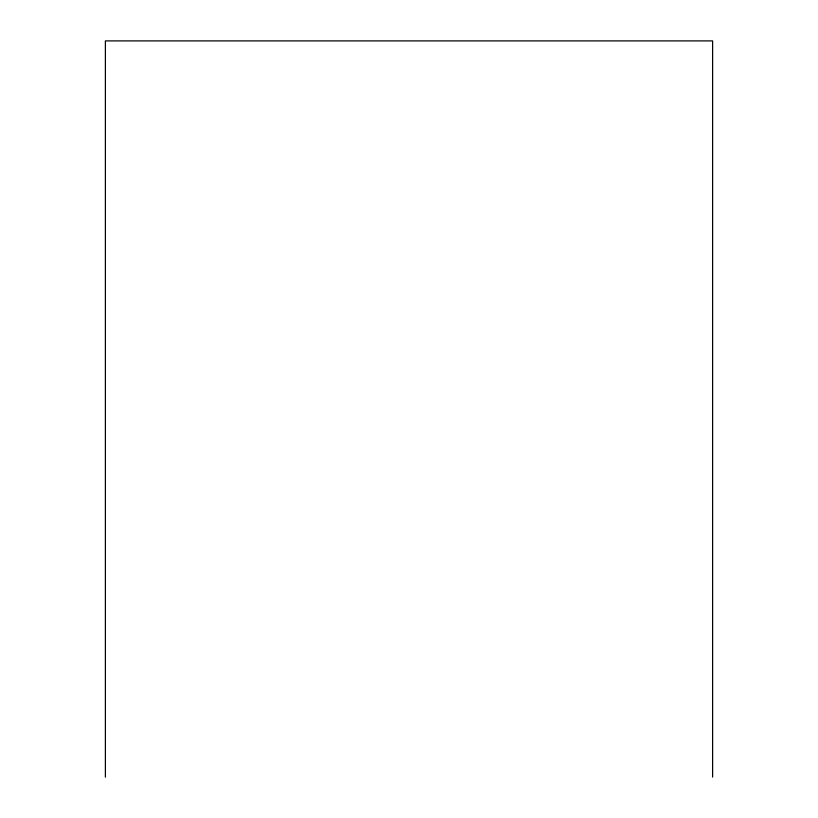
<?xml version="1.0" encoding="UTF-8"?>
<svg xmlns="http://www.w3.org/2000/svg" width="818" height="818" viewBox="0 0 818 818"><rect width="100%" height="100%" fill="white"/><g stroke="black" fill="none" stroke-linecap="round" stroke-linejoin="round"><path stroke-width="1.23" d="M712.611 777.1L712.611 40.9L105.389 40.9L105.389 777.1"/></g></svg>
